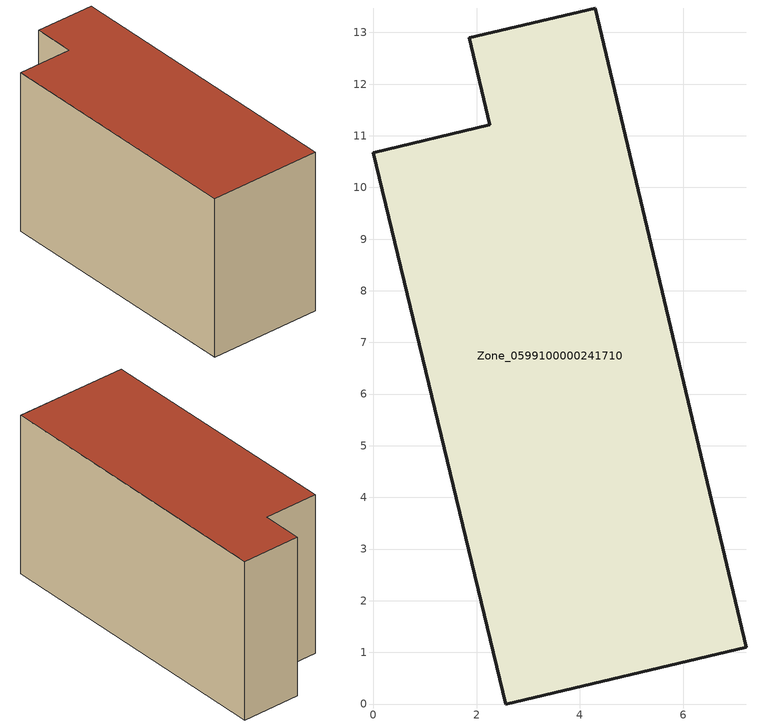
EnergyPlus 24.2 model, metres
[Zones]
Zone_0599100000241710
 floor ground (C_G): 7.22,1.1 2.56,0 0,10.68 2.26,11.21 1.86,12.9 4.3,13.47 z0
 wall outside (C_F): 2.56,0 7.22,1.1 4.3,13.47 1.86,12.9 2.26,11.21 0,10.68 2.56,0 z0:6.92
 roof outside (C_R): 0,10.68 2.56,0 7.22,1.1 4.3,13.47 1.86,12.9 2.26,11.21 z6.92
[BUILDING]
Pand.0599100000241710: North Axis=0; Terrain=City; Loads Convergence Tolerance Value=0.04; Temperature Convergence Tolerance Value=0.4; Solar Distribution=FullExterior; Maximum Number of Warmup Days=25; Minimum Number of Warmup Days=1
[Site:Location]
Rotterdam.The.Hague.AP_ZH_NLD Design_Conditions: Latitude=51.96; Longitude=4.45; Time Zone=1; Elevation=-4.5
[SITE:GROUNDTEMPERATURE:BUILDINGSURFACE]
18, 18, 18, 18, 18, 18, 18, 18, 18, 18, 18, 18
[MATERIAL] Thermal Absorptance=0.9; Solar Absorptance=0.7; Visible Absorptance=0.7
Name | Roughness | Thickness | Conductivity | Density | Specific Heat
G.TI.1992-2005 | MediumSmooth | 0.15 | 0.06 | 540 | 1210
F.TI.1992-2005 | Rough | 0.3 | 0.12 | 1920 | 840
R.TI.1992-2005 | MediumRough | 0.2 | 0.08 | 1500 | 1000
[CONSTRUCTION]
C_G: G.TI.1992-2005
C_F: F.TI.1992-2005
C_R: R.TI.1992-2005
[ZONE]
Zone_0599100000241710: Type=1; Multiplier=1; Ceiling Height=Autocalculate; Volume=Autocalculate; Floor Area=autocalculate; Part of Total Floor Area=Yes
[ZONEINFILTRATION:DESIGNFLOWRATE]
Infil_Zone_0599100000241710: Zone or ZoneList or Space or SpaceList=Zone_0599100000241710; Schedule=AlwaysOn; Design Flow Rate Calculation Method=Flow/Area; Flow Rate per Floor Area=0.0015; Constant Term Coefficient=1; Temperature Term Coefficient=0; Velocity Term Coefficient=0; Velocity Squared Term Coefficient=0
[HVACTEMPLATE:ZONE:IDEALLOADSAIRSYSTEM]
Zone_0599100000241710: Maximum Heating Supply Air Temperature=50; Minimum Cooling Supply Air Temperature=13; Maximum Heating Supply Air Humidity Ratio=0.0156; Minimum Cooling Supply Air Humidity Ratio=0.0077; Heating Limit=NoLimit; Cooling Limit=NoLimit; Dehumidification Control Type=ConstantSensibleHeatRatio; Cooling Sensible Heat Ratio=0.7; Dehumidification Setpoint=60; Humidification Control Type=None; Humidification Setpoint=30; Outdoor Air Method=None; Outdoor Air Flow Rate per Person=0.00944; Outdoor Air Flow Rate per Zone Floor Area=0; Outdoor Air Flow Rate per Zone=0; Demand Controlled Ventilation Type=None; Outdoor Air Economizer Type=NoEconomizer; Heat Recovery Type=None; Sensible Heat Recovery Effectiveness=0.7; Latent Heat Recovery Effectiveness=0.65
[ZONECONTROL:THERMOSTAT]
ThermostatControl_Zone_0599100000241710: Zone or ZoneList=Zone_0599100000241710; Control Type Schedule=DualSetpointControlType; Control 1=Thermostat_Zone_0599100000241710; Temperature Difference Between Cutout And Setpoint=0
[THERMOSTATSETPOINT:DUALSETPOINT]
Thermostat_Zone_0599100000241710: Heating Setpoint Temperature Schedule=HeatingSetpoint_Zone_0599100000241710; Cooling Setpoint Temperature Schedule=CoolingSetpoint_Zone_0599100000241710
[SCHEDULE:COMPACT]
HeatingSetpoint_Zone_0599100000241710: Through: 12/31, For: AllDays, Until: 24:00, 21
CoolingSetpoint_Zone_0599100000241710: Through: 12/31, For: AllDays, Until: 24:00, 24
DualSetpointControlType: Through: 12/31, For: AllDays, Until: 24:00, 4
AlwaysOn: Through: 12/31, For: AllDays, Until: 24:00, 1
